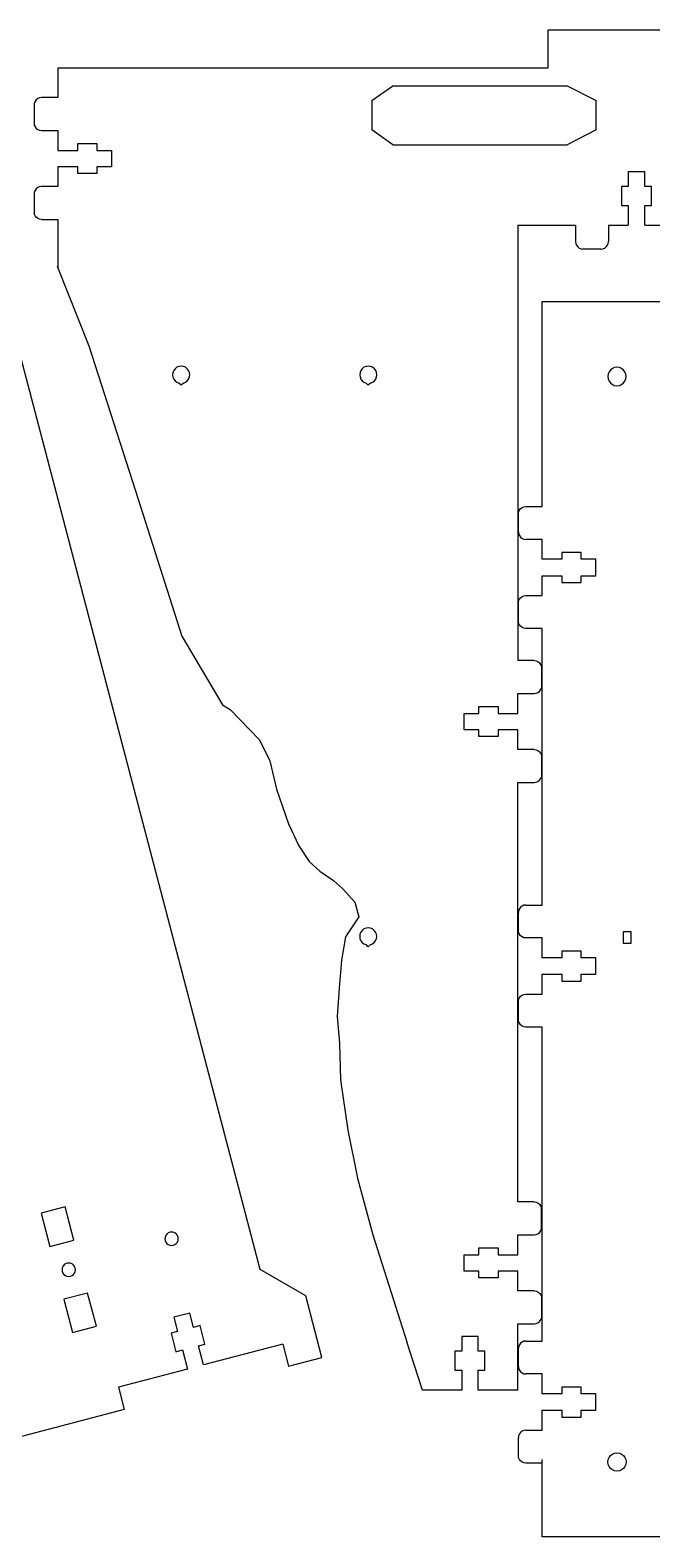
# Model space of a CAD drawing. Extents: x 0 to 870, y 0 to 458.
# Drawn here: x 396.9 to 563, y 54.6 to 457 of the extents above; entities that cross this region are included whole.
import ezdxf

# ---------------------------------------------------------------- set-up
doc = ezdxf.new("R2010")
doc.units = 0
doc.layers.get('0').update_dxf_attribs({"linetype": 'CONTINUOUS'})

msp = doc.modelspace()

# ---------------------------------------------------------------- linework, layer by layer
at = {"color": 3}
for p, q in [((535.217, 457.031), (535.213, 446.878)), ((734.148, 457.02), (535.217, 457.031)), ((535.213, 446.878), (404.259, 446.885)), ((404.259, 446.885), (404.259, 439.074)), ((458.28, 126.07), (388.673, 391.029)), ((470.493, 118.962), (458.28, 126.07)), ((474.807, 102.551), (470.493, 118.962)), ((439.536, 114.387), (435.278, 113.268)), ((435.278, 113.268), (436.28, 109.455)), ((440.535, 110.574), (439.536, 114.387)), ((436.28, 109.455), (434.541, 108.999)), ((434.541, 108.999), (435.832, 104.075)), ((442.277, 111.031), (440.535, 110.574)), ((443.569, 106.107), (442.277, 111.031)), ((441.829, 105.65), (443.569, 106.107)), ((443.174, 100.535), (441.829, 105.65)), ((464.375, 106.105), (443.174, 100.535)), ((464.375, 106.105), (465.924, 100.216)), ((435.832, 104.075), (437.575, 104.533)), ((437.575, 104.533), (438.919, 99.417)), ((465.924, 100.216), (474.807, 102.551)), ((438.919, 99.417), (420.444, 94.5638)), ((420.444, 94.5638), (421.993, 88.6753)), ((421.986, 88.6823), (300.538, 56.7602))]:
    msp.add_line(p, q, dxfattribs=at)
at = {"color": 5}
for p, q in [((398.918, 438.729), (398.501, 438.411)), ((399.397, 438.93), (398.918, 438.729)), ((399.916, 438.997), (399.397, 438.93)), ((404.266, 438.997), (399.916, 438.997)), ((397.983, 437.519), (397.916, 432.209)), ((398.184, 437.998), (397.983, 437.519)), ((398.501, 438.411), (398.184, 437.998)), ((397.916, 432.209), (397.983, 431.694)), ((397.983, 431.694), (398.184, 431.214)), ((398.184, 431.214), (398.501, 430.798)), ((398.501, 430.798), (398.918, 430.484)), ((398.918, 430.484), (399.397, 430.283)), ((399.397, 430.283), (399.916, 430.213)), ((399.916, 430.213), (404.266, 430.213)), ((404.266, 430.213), (404.266, 424.924)), ((409.568, 426.724), (414.666, 426.724)), ((409.568, 424.924), (409.568, 426.724)), ((414.666, 426.724), (414.666, 424.924)), ((404.266, 424.924), (409.568, 424.924)), ((414.666, 424.924), (418.617, 424.924)), ((418.617, 424.924), (418.617, 420.536)), ((409.568, 420.536), (404.266, 420.536)), ((404.266, 420.536), (404.266, 415.244)), ((409.568, 418.737), (409.568, 420.536)), ((414.666, 418.737), (409.568, 418.737)), ((414.666, 420.536), (414.666, 418.737)), ((418.617, 420.536), (414.666, 420.536)), ((561.065, 419.227), (556.666, 419.227)), ((556.666, 419.227), (556.666, 415.283)), ((561.065, 415.283), (561.065, 419.227)), ((398.501, 414.659), (398.184, 414.246)), ((398.918, 414.976), (398.501, 414.659)), ((399.397, 415.177), (398.918, 414.976)), ((399.916, 415.244), (399.397, 415.177)), ((404.266, 415.244), (399.916, 415.244)), ((556.666, 415.283), (554.863, 415.283)), ((554.863, 415.283), (554.863, 410.196)), ((562.864, 415.283), (561.065, 415.283)), ((562.864, 410.196), (562.864, 415.283)), ((397.983, 413.766), (397.916, 408.46)), ((398.184, 414.246), (397.983, 413.766)), ((397.916, 408.46), (397.983, 407.942)), ((398.184, 407.458), (397.983, 407.942)), ((398.501, 407.046), (398.184, 407.458)), ((398.918, 406.728), (398.501, 407.046)), ((399.397, 406.531), (398.918, 406.728)), ((399.916, 406.464), (399.397, 406.531)), ((399.916, 406.464), (404.266, 406.464)), ((404.266, 406.464), (404.266, 393.538)), ((554.863, 410.196), (556.666, 410.196)), ((556.666, 410.196), (556.666, 404.904)), ((561.065, 404.904), (561.065, 410.196)), ((561.065, 410.196), (562.864, 410.196)), ((527.166, 404.904), (542.565, 404.904)), ((527.166, 404.904), (527.166, 288.639)), ((542.565, 404.904), (542.565, 400.565)), ((551.367, 404.904), (556.666, 404.904)), ((551.367, 404.904), (551.367, 400.565)), ((561.065, 404.904), (566.367, 404.904)), ((542.565, 400.565), (542.632, 400.046)), ((542.632, 400.046), (542.833, 399.567)), ((542.833, 399.567), (543.151, 399.154)), ((543.151, 399.154), (543.564, 398.836)), ((543.564, 398.836), (544.047, 398.635)), ((544.047, 398.635), (544.565, 398.568)), ((549.363, 398.568), (544.565, 398.568)), ((549.363, 398.568), (549.882, 398.635)), ((549.882, 398.635), (550.365, 398.836)), ((550.365, 398.836), (550.781, 399.154)), ((550.781, 399.154), (551.095, 399.567)), ((551.095, 399.567), (551.296, 400.046)), ((551.296, 400.046), (551.367, 400.565)), ((531.516, 288.639), (527.166, 288.639)), ((531.516, 288.639), (532.035, 288.571)), ((532.035, 288.571), (532.515, 288.371)), ((532.515, 288.371), (532.927, 288.054)), ((532.927, 288.054), (533.248, 287.641)), ((533.248, 287.641), (533.446, 287.158)), ((533.446, 287.158), (533.516, 286.643)), ((533.516, 286.643), (533.516, 281.851)), ((533.516, 281.851), (533.446, 281.335)), ((527.166, 274.566), (527.166, 279.856)), ((527.166, 279.856), (531.516, 279.856)), ((531.516, 279.856), (532.035, 279.924)), ((532.035, 279.924), (532.515, 280.124)), ((532.515, 280.124), (532.927, 280.44)), ((532.927, 280.44), (533.248, 280.854)), ((533.248, 280.854), (533.446, 281.335)), ((512.815, 270.176), (512.815, 274.566)), ((512.815, 274.566), (516.767, 274.566)), ((516.767, 276.363), (521.864, 276.363)), ((516.767, 274.566), (516.767, 276.363)), ((521.864, 276.363), (521.864, 274.566)), ((521.864, 274.566), (527.166, 274.566)), ((516.767, 270.176), (512.815, 270.176)), ((516.767, 268.379), (516.767, 270.176)), ((521.864, 270.176), (521.864, 268.379)), ((527.166, 270.176), (521.864, 270.176)), ((527.166, 264.886), (527.166, 270.176)), ((521.864, 268.379), (516.767, 268.379)), ((531.516, 264.886), (527.166, 264.886)), ((531.516, 264.886), (532.035, 264.818)), ((532.035, 264.818), (532.515, 264.618)), ((532.515, 264.618), (532.927, 264.301)), ((532.927, 264.301), (533.248, 263.887)), ((533.248, 263.887), (533.446, 263.406)), ((533.446, 263.406), (533.516, 262.89)), ((533.516, 262.89), (533.516, 258.1)), ((533.248, 257.102), (533.446, 257.583)), ((533.516, 258.1), (533.446, 257.583)), ((527.166, 144.06), (527.166, 256.103)), ((527.166, 256.103), (531.516, 256.103)), ((531.516, 256.103), (532.035, 256.172)), ((532.035, 256.172), (532.515, 256.37)), ((532.515, 256.37), (532.927, 256.689)), ((532.927, 256.689), (533.248, 257.102)), ((531.516, 144.06), (527.166, 144.06)), ((531.516, 144.06), (532.035, 143.993)), ((532.035, 143.993), (532.515, 143.793)), ((532.515, 143.793), (532.927, 143.476)), ((532.927, 143.476), (533.248, 143.062)), ((533.248, 143.062), (533.446, 142.581)), ((533.516, 142.065), (533.446, 142.581)), ((533.516, 137.275), (533.516, 142.065)), ((533.446, 136.758), (533.516, 137.275)), ((527.166, 135.278), (531.516, 135.278)), ((527.166, 129.989), (527.166, 135.278)), ((531.516, 135.278), (532.035, 135.347)), ((532.035, 135.347), (532.515, 135.545)), ((532.515, 135.545), (532.927, 135.862)), ((532.927, 135.862), (533.248, 136.276)), ((533.248, 136.276), (533.446, 136.758)), ((512.815, 129.989), (516.767, 129.989)), ((512.815, 125.597), (512.815, 129.989)), ((516.767, 131.785), (521.864, 131.785)), ((516.767, 129.989), (516.767, 131.785)), ((521.864, 131.785), (521.864, 129.989)), ((521.864, 129.989), (527.166, 129.989)), ((516.767, 125.597), (512.815, 125.597)), ((516.767, 123.802), (516.767, 125.597)), ((527.166, 125.597), (521.864, 125.597)), ((521.864, 125.597), (521.864, 123.802)), ((527.166, 120.308), (527.166, 125.597)), ((521.864, 123.802), (516.767, 123.802)), ((531.516, 120.308), (527.166, 120.308)), ((531.516, 120.308), (532.035, 120.241)), ((532.035, 120.241), (532.515, 120.041)), ((532.515, 120.041), (532.927, 119.724)), ((532.927, 119.724), (533.248, 119.311)), ((533.248, 119.311), (533.446, 118.828)), ((533.446, 118.828), (533.516, 118.311)), ((533.516, 118.311), (533.516, 113.521)), ((533.248, 112.524), (533.446, 113.005)), ((533.516, 113.521), (533.446, 113.005)), ((527.166, 93.828), (527.166, 111.526)), ((527.166, 111.526), (531.516, 111.526)), ((531.516, 111.526), (532.035, 111.593)), ((532.035, 111.593), (532.515, 111.794)), ((532.515, 111.794), (532.927, 112.11)), ((532.927, 112.11), (533.248, 112.524)), ((501.657, 93.828), (497.526, 106.741)), ((516.565, 108.15), (512.166, 108.15)), ((512.166, 108.15), (512.166, 104.207)), ((516.565, 104.207), (516.565, 108.15)), ((512.166, 104.207), (510.364, 104.207)), ((510.364, 104.207), (510.364, 99.1182)), ((518.365, 104.207), (516.565, 104.207)), ((518.365, 99.1182), (518.365, 104.207)), ((510.364, 99.1182), (512.166, 99.1182)), ((512.166, 99.1182), (512.166, 93.828)), ((516.565, 99.1182), (518.365, 99.1182)), ((516.565, 93.828), (516.565, 99.1182)), ((512.166, 93.828), (501.657, 93.828)), ((527.166, 93.828), (516.565, 93.828))]:
    msp.add_line(p, q, dxfattribs=at)
at = {"color": 0}
for p, q in [((488.146, 438.214), (493.73, 442.14)), ((493.73, 442.14), (540.329, 442.14)), ((540.329, 442.14), (548.1, 438.214)), ((488.146, 438.214), (488.146, 430.361)), ((548.1, 430.361), (548.1, 438.214)), ((493.73, 426.434), (488.146, 430.361)), ((548.1, 430.361), (540.329, 426.434)), ((493.73, 426.434), (540.329, 426.434)), ((435.585, 366.61), (435.222, 366.141)), ((436.058, 366.977), (435.585, 366.61)), ((436.612, 367.203), (436.058, 366.977)), ((437.205, 367.28), (436.612, 367.203)), ((437.797, 367.203), (437.205, 367.28)), ((438.351, 366.977), (437.797, 367.203)), ((438.824, 366.614), (438.351, 366.977)), ((439.187, 366.141), (438.824, 366.614)), ((485.584, 366.614), (485.221, 366.141)), ((486.061, 366.977), (485.584, 366.614)), ((486.615, 367.206), (486.061, 366.977)), ((487.207, 367.284), (486.615, 367.206)), ((487.8, 367.206), (487.207, 367.284)), ((488.35, 366.977), (487.8, 367.206)), ((488.827, 366.617), (488.35, 366.977)), ((489.19, 366.141), (488.827, 366.617)), ((551.917, 366.257), (551.529, 365.749)), ((552.425, 366.649), (551.917, 366.257)), ((553.018, 366.892), (552.425, 366.649)), ((553.649, 366.977), (553.018, 366.892)), ((554.284, 366.892), (553.649, 366.977)), ((554.877, 366.649), (554.284, 366.892)), ((555.382, 366.257), (554.877, 366.649)), ((555.773, 365.749), (555.382, 366.257)), ((434.993, 365.587), (434.915, 364.994)), ((434.915, 364.994), (434.993, 364.405)), ((435.222, 366.141), (434.993, 365.587)), ((434.993, 364.405), (435.222, 363.851)), ((435.222, 363.851), (435.585, 363.379)), ((435.585, 363.379), (436.058, 363.015)), ((436.058, 363.015), (436.612, 362.79)), ((437.205, 362.204), (436.612, 362.79)), ((437.797, 362.79), (437.205, 362.204)), ((437.797, 362.79), (438.351, 363.015)), ((438.351, 363.015), (438.824, 363.379)), ((438.824, 363.379), (439.191, 363.851)), ((439.416, 365.587), (439.187, 366.141)), ((439.191, 363.851), (439.416, 364.405)), ((439.494, 364.998), (439.416, 365.587)), ((439.416, 364.405), (439.494, 364.998)), ((484.995, 365.591), (484.918, 364.998)), ((484.918, 364.998), (484.995, 364.405)), ((485.221, 366.141), (484.995, 365.591)), ((484.995, 364.405), (485.225, 363.855)), ((485.225, 363.855), (485.588, 363.382)), ((485.588, 363.382), (486.061, 363.019)), ((486.061, 363.019), (486.615, 362.79)), ((487.207, 362.208), (486.615, 362.79)), ((487.8, 362.79), (487.207, 362.208)), ((487.8, 362.79), (488.35, 363.019)), ((488.35, 363.019), (488.827, 363.382)), ((488.827, 363.382), (489.19, 363.855)), ((489.419, 365.591), (489.19, 366.141)), ((489.19, 363.855), (489.419, 364.405)), ((489.497, 364.998), (489.419, 365.591)), ((489.419, 364.405), (489.497, 364.998)), ((551.286, 365.16), (551.201, 364.525)), ((551.201, 364.525), (551.286, 363.89)), ((551.529, 365.749), (551.286, 365.16)), ((551.286, 363.89), (551.529, 363.301)), ((551.529, 363.301), (551.917, 362.793)), ((551.917, 362.793), (552.425, 362.405)), ((552.425, 362.405), (553.018, 362.158)), ((554.284, 362.158), (554.877, 362.405)), ((554.877, 362.405), (555.382, 362.793)), ((555.382, 362.793), (555.773, 363.301)), ((556.017, 365.16), (555.773, 365.749)), ((555.773, 363.301), (556.017, 363.89)), ((556.101, 364.525), (556.017, 365.16)), ((556.017, 363.89), (556.101, 364.525)), ((553.018, 362.158), (553.649, 362.077)), ((553.649, 362.077), (554.284, 362.158)), ((484.985, 215.586), (484.907, 214.993)), ((484.907, 214.993), (484.985, 214.402)), ((485.214, 216.137), (484.985, 215.586)), ((484.985, 214.402), (485.214, 213.851)), ((485.577, 216.61), (485.214, 216.137)), ((485.214, 213.851), (485.577, 213.377)), ((486.05, 216.974), (485.577, 216.61)), ((485.577, 213.377), (486.054, 213.014)), ((486.604, 217.202), (486.05, 216.974)), ((487.197, 217.281), (486.604, 217.202)), ((487.789, 217.202), (487.197, 217.281)), ((488.34, 216.974), (487.789, 217.202)), ((488.816, 216.611), (488.34, 216.974)), ((488.343, 213.014), (488.816, 213.378)), ((489.179, 216.137), (488.816, 216.611)), ((488.816, 213.378), (489.179, 213.851)), ((489.409, 215.586), (489.179, 216.137)), ((489.179, 213.851), (489.409, 214.402)), ((489.486, 214.995), (489.409, 215.586)), ((489.409, 214.402), (489.486, 214.995)), ((557.438, 216.242), (555.304, 216.242)), ((555.304, 216.242), (555.304, 213.216)), ((557.438, 213.216), (557.438, 216.242)), ((486.054, 213.014), (486.604, 212.786)), ((487.197, 212.203), (486.604, 212.786)), ((487.789, 212.786), (487.197, 212.203)), ((487.789, 212.786), (488.343, 213.014)), ((555.304, 213.216), (557.438, 213.216)), ((406.188, 142.728), (399.807, 141.05)), ((399.807, 141.05), (402.138, 132.17)), ((408.524, 133.847), (406.188, 142.728)), ((402.138, 132.17), (408.524, 133.847)), ((432.911, 134.707), (432.848, 134.243)), ((432.848, 134.243), (432.908, 133.777)), ((432.908, 133.777), (433.084, 133.342)), ((433.095, 135.14), (432.911, 134.707)), ((433.084, 133.342), (433.37, 132.968)), ((433.38, 135.512), (433.095, 135.14)), ((433.37, 132.968), (433.74, 132.682)), ((433.758, 135.796), (433.38, 135.512)), ((434.192, 135.974), (433.758, 135.796)), ((434.657, 136.033), (434.192, 135.974)), ((435.123, 135.97), (434.657, 136.033)), ((435.557, 135.788), (435.123, 135.97)), ((435.543, 132.673), (435.917, 132.957)), ((435.931, 135.501), (435.557, 135.788)), ((435.917, 132.957), (436.203, 133.328)), ((436.213, 135.126), (435.931, 135.501)), ((436.203, 133.328), (436.386, 133.762)), ((436.393, 134.692), (436.213, 135.126)), ((436.386, 133.762), (436.45, 134.226)), ((436.45, 134.226), (436.393, 134.692)), ((433.74, 132.682), (434.174, 132.5)), ((434.174, 132.5), (434.64, 132.436)), ((434.64, 132.436), (435.106, 132.496)), ((435.106, 132.496), (435.543, 132.673)), ((405.444, 126.435), (405.38, 125.971)), ((405.38, 125.971), (405.437, 125.505)), ((405.437, 125.505), (405.617, 125.071)), ((405.624, 126.869), (405.444, 126.435)), ((405.617, 125.071), (405.903, 124.696)), ((405.917, 127.24), (405.624, 126.869)), ((406.291, 127.524), (405.917, 127.24)), ((406.725, 127.701), (406.291, 127.524)), ((407.19, 127.761), (406.725, 127.701)), ((407.656, 127.697), (407.19, 127.761)), ((408.09, 127.515), (407.656, 127.697)), ((408.46, 127.229), (408.09, 127.515)), ((408.446, 124.685), (408.739, 125.057)), ((408.746, 126.855), (408.46, 127.229)), ((408.739, 125.057), (408.919, 125.49)), ((408.926, 126.42), (408.746, 126.855)), ((408.919, 125.49), (408.982, 125.954)), ((408.982, 125.954), (408.926, 126.42)), ((405.903, 124.696), (406.273, 124.409)), ((406.273, 124.409), (406.707, 124.228)), ((406.707, 124.228), (407.173, 124.164)), ((407.173, 124.164), (407.638, 124.223)), ((407.638, 124.223), (408.076, 124.401)), ((408.076, 124.401), (408.446, 124.685)), ((412.224, 119.754), (405.839, 118.077)), ((405.839, 118.077), (408.174, 109.197)), ((414.556, 110.874), (412.224, 119.754)), ((408.174, 109.197), (414.556, 110.874)), ((551.917, 76.3584), (552.425, 76.7472)), ((552.425, 76.7472), (553.018, 76.9923)), ((553.018, 76.9923), (553.649, 77.0749)), ((553.649, 77.0749), (554.284, 76.9923)), ((554.284, 76.9923), (554.877, 76.7472)), ((554.877, 76.7472), (555.382, 76.3584)), ((551.201, 74.6263), (551.286, 75.2602)), ((551.286, 73.9909), (551.201, 74.6263)), ((551.286, 75.2602), (551.529, 75.8515)), ((551.529, 73.4011), (551.286, 73.9909)), ((551.529, 75.8515), (551.917, 76.3584)), ((551.917, 72.8927), (551.529, 73.4011)), ((552.425, 72.5039), (551.917, 72.8927)), ((553.018, 72.2588), (552.425, 72.5039)), ((554.877, 72.5039), (554.284, 72.2588)), ((555.382, 72.8927), (554.877, 72.5039)), ((555.382, 76.3584), (555.773, 75.8515)), ((555.773, 73.4011), (555.382, 72.8927)), ((555.773, 75.8515), (556.017, 75.2602)), ((556.017, 73.9909), (555.773, 73.4011)), ((556.017, 75.2602), (556.101, 74.6263)), ((556.101, 74.6263), (556.017, 73.9909)), ((553.649, 72.1762), (553.018, 72.2588)), ((554.284, 72.2588), (553.649, 72.1762))]:
    msp.add_line(p, q, dxfattribs=at)
at = {"color": 2}
for p, q in [((404.125, 393.968), (412.556, 372.745)), ((412.556, 372.745), (424.977, 333.958)), ((424.977, 333.958), (437.395, 295.17)), ((437.395, 295.17), (448.25, 276.813)), ((448.25, 276.813), (450.293, 275.576)), ((450.293, 275.576), (458.177, 267.526)), ((458.177, 267.526), (460.918, 261.904)), ((460.918, 261.904), (462.647, 254.299)), ((462.647, 254.299), (465.9, 245.053)), ((465.9, 245.053), (468.626, 239.219)), ((468.626, 239.219), (471.428, 234.993)), ((471.428, 234.993), (474.299, 232.445)), ((474.299, 232.445), (477.95, 229.956)), ((477.95, 229.956), (480.328, 227.794)), ((480.328, 227.794), (483.577, 224.123)), ((483.577, 224.123), (484.695, 220.242)), ((484.695, 220.242), (481.097, 214.916)), ((481.097, 214.916), (480.064, 208.671)), ((480.064, 208.671), (479.471, 201.136)), ((479.471, 201.136), (478.928, 193.595)), ((478.928, 193.595), (479.513, 186.502)), ((479.513, 186.502), (479.764, 176.643)), ((479.764, 176.643), (481.753, 163.204)), ((481.753, 163.204), (484.314, 150.453)), ((484.314, 150.453), (488.396, 135.315)), ((488.396, 135.315), (497.526, 106.741))]:
    msp.add_line(p, q, dxfattribs=at)
at = {"color": 4}
for p, q in [((533.65, 329.825), (533.65, 384.524)), ((533.65, 384.524), (609.35, 384.524)), ((527.3, 327.826), (527.368, 328.344)), ((527.3, 323.026), (527.3, 327.826)), ((527.368, 328.344), (527.569, 328.826)), ((527.569, 328.826), (527.886, 329.239)), ((527.886, 329.239), (528.302, 329.558)), ((528.302, 329.558), (528.782, 329.758)), ((528.782, 329.758), (529.301, 329.825)), ((529.301, 329.825), (533.65, 329.825)), ((527.3, 323.026), (527.368, 322.508)), ((527.368, 322.508), (527.569, 322.025)), ((527.569, 322.025), (527.886, 321.612)), ((527.886, 321.612), (528.302, 321.294)), ((528.302, 321.294), (528.782, 321.094)), ((528.782, 321.094), (529.301, 321.025)), ((533.65, 321.025), (529.301, 321.025)), ((533.65, 315.725), (533.65, 321.025)), ((538.949, 315.725), (533.65, 315.725)), ((538.949, 317.526), (538.949, 315.725)), ((544.05, 317.526), (538.949, 317.526)), ((544.05, 315.725), (544.05, 317.526)), ((548.001, 315.725), (544.05, 315.725)), ((548.001, 311.325), (548.001, 315.725)), ((533.65, 311.325), (538.949, 311.325)), ((533.65, 306.025), (533.65, 311.325)), ((538.949, 311.325), (538.949, 309.525)), ((544.05, 311.325), (548.001, 311.325)), ((544.05, 309.525), (544.05, 311.325)), ((528.302, 305.758), (528.782, 305.957)), ((528.782, 305.957), (529.301, 306.025)), ((529.301, 306.025), (533.65, 306.025)), ((538.949, 309.525), (544.05, 309.525)), ((527.3, 304.026), (527.368, 304.544)), ((527.3, 299.226), (527.3, 304.026)), ((527.368, 304.544), (527.569, 305.026)), ((527.569, 305.026), (527.886, 305.44)), ((527.886, 305.44), (528.302, 305.758)), ((527.368, 298.708), (527.3, 299.226)), ((527.569, 298.225), (527.368, 298.708)), ((527.886, 297.812), (527.569, 298.225)), ((528.302, 297.494), (527.886, 297.812)), ((528.782, 297.294), (528.302, 297.494)), ((529.301, 297.226), (528.782, 297.294)), ((533.65, 297.226), (529.301, 297.226)), ((533.65, 223.376), (533.65, 297.226)), ((527.368, 221.893), (527.3, 221.376)), ((527.3, 216.575), (527.3, 221.376)), ((527.569, 222.375), (527.368, 221.893)), ((527.886, 222.79), (527.569, 222.375)), ((528.302, 223.107), (527.886, 222.79)), ((528.782, 223.307), (528.302, 223.107)), ((529.301, 223.376), (528.782, 223.307)), ((529.301, 223.376), (533.65, 223.376)), ((527.368, 216.058), (527.3, 216.575)), ((527.569, 215.576), (527.368, 216.058)), ((527.886, 215.161), (527.569, 215.576)), ((528.302, 214.843), (527.886, 215.161)), ((528.782, 214.643), (528.302, 214.843)), ((529.301, 214.576), (528.782, 214.643)), ((533.65, 214.576), (529.301, 214.576)), ((533.65, 209.276), (533.65, 214.576)), ((538.949, 209.276), (533.65, 209.276)), ((544.05, 211.075), (538.949, 211.075)), ((538.949, 211.075), (538.949, 209.276)), ((544.05, 209.276), (544.05, 211.075)), ((548.001, 209.276), (544.05, 209.276)), ((548.001, 204.876), (548.001, 209.276)), ((533.65, 199.576), (533.65, 204.876)), ((533.65, 204.876), (538.949, 204.876)), ((538.949, 204.876), (538.949, 203.076)), ((538.949, 203.076), (544.05, 203.076)), ((544.05, 203.076), (544.05, 204.876)), ((544.05, 204.876), (548.001, 204.876)), ((527.3, 197.576), (527.368, 198.093)), ((527.3, 192.775), (527.3, 197.576)), ((527.368, 198.093), (527.569, 198.575)), ((527.569, 198.575), (527.886, 198.99)), ((527.886, 198.99), (528.302, 199.307)), ((528.302, 199.307), (528.782, 199.507)), ((528.782, 199.507), (529.301, 199.576)), ((529.301, 199.576), (533.65, 199.576)), ((527.368, 192.258), (527.3, 192.775)), ((527.569, 191.776), (527.368, 192.258)), ((527.886, 191.361), (527.569, 191.776)), ((528.302, 191.043), (527.886, 191.361)), ((528.782, 190.843), (528.302, 191.043)), ((529.301, 190.776), (528.782, 190.843)), ((533.65, 190.776), (529.301, 190.776)), ((533.65, 106.926), (533.65, 190.776)), ((527.368, 105.444), (527.3, 104.925)), ((527.3, 100.125), (527.3, 104.925)), ((527.569, 105.926), (527.368, 105.444)), ((527.886, 106.341), (527.569, 105.926)), ((528.302, 106.657), (527.886, 106.341)), ((528.782, 106.857), (528.302, 106.657)), ((529.301, 106.926), (528.782, 106.857)), ((529.301, 106.926), (533.65, 106.926)), ((527.3, 100.125), (527.368, 99.6075)), ((527.368, 99.6075), (527.569, 99.1249)), ((527.569, 99.1249), (527.886, 98.7118)), ((527.886, 98.7118), (528.302, 98.3933)), ((528.302, 98.3933), (528.782, 98.1936)), ((528.782, 98.1936), (529.301, 98.1258)), ((533.65, 98.1258), (529.301, 98.1258)), ((533.65, 92.8261), (533.65, 98.1258)), ((538.949, 92.8261), (533.65, 92.8261)), ((538.949, 94.6256), (538.949, 92.8261)), ((544.05, 94.6256), (538.949, 94.6256)), ((544.05, 92.8261), (544.05, 94.6256)), ((548.001, 92.8261), (544.05, 92.8261)), ((548.001, 88.4259), (548.001, 92.8261)), ((533.65, 88.4259), (538.949, 88.4259)), ((533.65, 83.1261), (533.65, 88.4259)), ((538.949, 88.4259), (538.949, 86.6263)), ((538.949, 86.6263), (544.05, 86.6263)), ((544.05, 88.4259), (548.001, 88.4259)), ((544.05, 86.6263), (544.05, 88.4259)), ((527.368, 81.6434), (527.3, 81.1251)), ((527.3, 76.3252), (527.3, 81.1251)), ((527.569, 82.1256), (527.368, 81.6434)), ((527.886, 82.5405), (527.569, 82.1256)), ((528.302, 82.8573), (527.886, 82.5405)), ((528.782, 83.0573), (528.302, 82.8573)), ((529.301, 83.1261), (528.782, 83.0573)), ((529.301, 83.1261), (533.65, 83.1261)), ((527.368, 75.8088), (527.3, 76.3252)), ((527.569, 75.3262), (527.368, 75.8088)), ((527.886, 74.9117), (527.569, 75.3262)), ((528.302, 74.5931), (527.886, 74.9117)), ((528.782, 74.3934), (528.302, 74.5931)), ((529.301, 74.326), (528.782, 74.3934)), ((533.65, 74.326), (529.301, 74.326)), ((533.65, 54.6488), (533.65, 75.3181)), ((599.352, 54.6255), (533.658, 54.6255))]:
    msp.add_line(p, q, dxfattribs=at)

doc.saveas('drawing.dxf')
